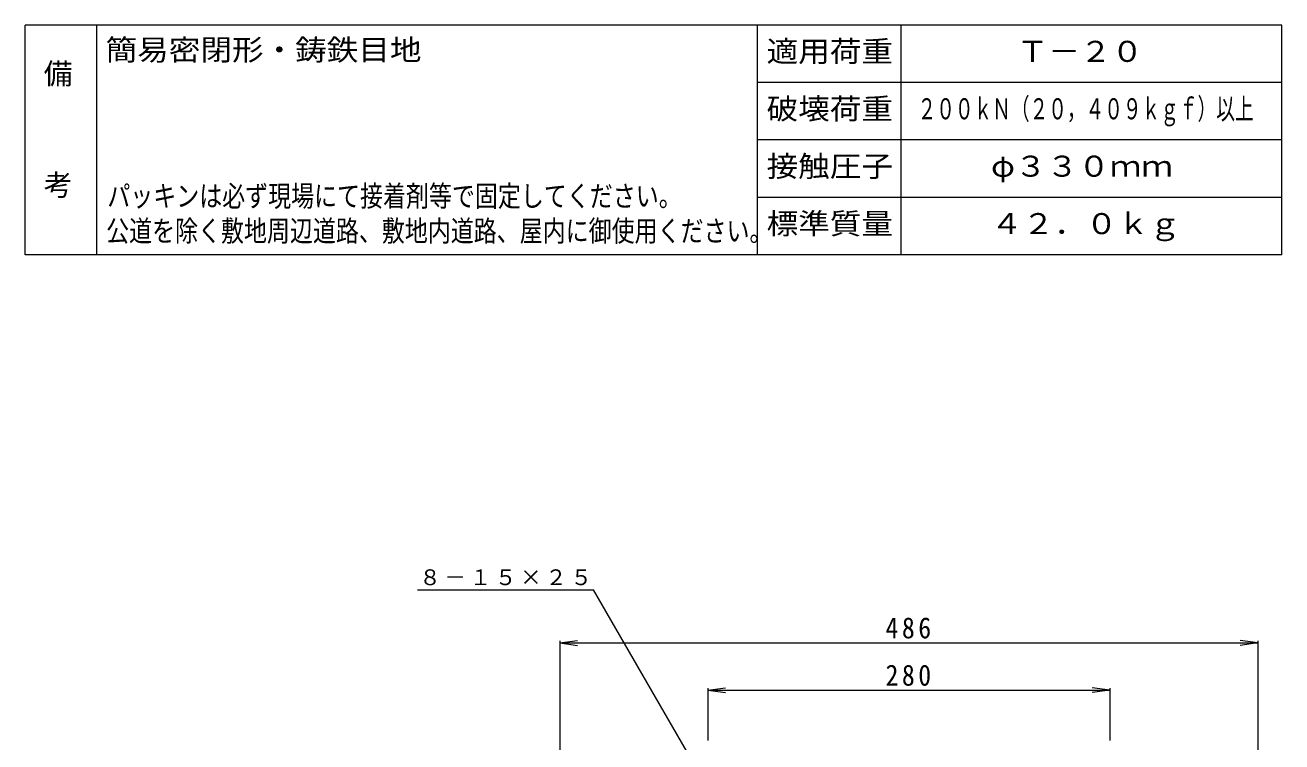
# Model space of a CAD drawing. Units: millimetres, scale not verified. Extents: x -960 to 817, y -688 to 698.
# Drawn here: x -960 to -85, y 199 to 698 of the extents above; entities that cross this region are included whole.
import ezdxf
from ezdxf.enums import TextEntityAlignment as Align

# ---------------------------------------------------------------- set-up
doc = ezdxf.new("R2010")
doc.units = ezdxf.units.MM
doc.header["$LTSCALE"] = 5
doc.layers.add('0-4_その他', color=7, linetype='Continuous', lineweight=9)
doc.layers.add('F-0_F-0ﾚｲﾔ', color=7, linetype='Continuous', lineweight=9)
doc.layers.add('F-4_F-4ﾚｲﾔ', color=2, linetype='Continuous')
doc.styles.add('ＭＳ ゴシック', font='')
doc.styles.get('ＭＳ ゴシック').set_extended_font_data('MS Gothic')

msp = doc.modelspace()

# ---------------------------------------------------------------- linework, layer by layer
at = {"layer": '0-4_その他'}
for p, q in [((-686.929, 305.046), (-564.227, 305.046)), ((-493.451, 182.458), (-564.227, 305.046)), ((-587.701, 268.053), (-575.308, 269.685)), ((-587.701, 269.553), (-587.701, 105.259)), ((-587.701, 268.053), (-101.701, 268.053)), ((-587.701, 268.053), (-575.308, 266.422)), ((-101.701, 268.053), (-114.094, 269.685)), ((-101.701, 268.053), (-114.094, 266.422)), ((-101.701, 269.553), (-101.701, 105.259)), ((-484.701, 235.089), (-472.308, 236.721)), ((-484.701, 236.589), (-484.701, 200.152)), ((-204.701, 235.089), (-217.094, 236.721)), ((-204.701, 236.589), (-204.701, 200.152)), ((-484.701, 235.089), (-204.701, 235.089)), ((-484.701, 235.089), (-472.308, 233.458)), ((-204.701, 235.089), (-217.094, 233.458))]:
    msp.add_line(p, q, dxfattribs=at)
at = {"layer": 'F-0_F-0ﾚｲﾔ'}
for p, q in [((-85, 698.446), (-960, 698.446)), ((-960, 538.446), (-960, 698.446)), ((-910, 538.446), (-910, 698.446)), ((-450, 538.446), (-450, 698.446)), ((-350, 538.446), (-350, 698.446)), ((-85, 538.446), (-85, 698.446)), ((-85, 658.446), (-450, 658.446)), ((-85, 618.446), (-450, 618.446)), ((-85, 578.446), (-450, 578.446)), ((-85, 538.446), (-960, 538.446))]:
    msp.add_line(p, q, dxfattribs=at)

# ---------------------------------------------------------------- texts
at = {"layer": '0-4_その他', "insert": (-685.567, 308.158), "char_height": 11, "attachment_point": 7, "style": 'ＭＳ ゴシック'}
msp.add_mtext('\\T1.17;８－１５×２５', dxfattribs=at)
at = {"layer": '0-4_その他', "color": 2, "char_height": 14.66, "attachment_point": 7, "style": 'ＭＳ ゴシック'}
for s, insert in [('\\T1.27;\\W0.9;486', (-360.951, 271.053)), ('\\T1.27;\\W0.9;280', (-360.951, 238.089))]:
    msp.add_mtext(s, dxfattribs=dict(at, insert=insert))
at = {"layer": 'F-4_F-4ﾚｲﾔ', "style": 'ＭＳ ゴシック'}
for s, width, p in [('簡易密閉形・鋳鉄目地', 1.1, (-903.999, 669.518)), ('適用荷重', 1.1, (-443.75, 668.446)), ('Ｔ－２０', 1.1, (-269.625, 668.446)), ('破壊荷重', 1.1, (-443.75, 628.446)), ('２００ｋＮ（２０，４０９ｋｇｆ）以上', 0.65, (-338.657, 628.446)), ('接触圧子', 1.1, (-443.75, 588.446)), ('φ３３０ｍｍ', 1.1, (-287.5, 588.446)), ('パッキンは必ず現場にて接着剤等で固定してください。', 0.8, (-902.786, 567.676)), ('標準質量', 1.1, (-443.75, 548.446)), ('４２．０ｋｇ', 1.1, (-287.5, 548.446)), ('公道を除く敷地周辺道路、敷地内道路、屋内に御使用ください。', 0.8, (-903.595, 543.375))]:
    msp.add_text(s, height=14.66, dxfattribs=dict(at, width=width)).set_placement(p, align=Align.BOTTOM_LEFT)
for s, p in [('備', (-947.038, 652.926)), ('考', (-947.038, 575.304))]:
    msp.add_text(s, height=14.66, dxfattribs=at).set_placement(p, align=Align.BOTTOM_LEFT)

doc.saveas('drawing.dxf')
